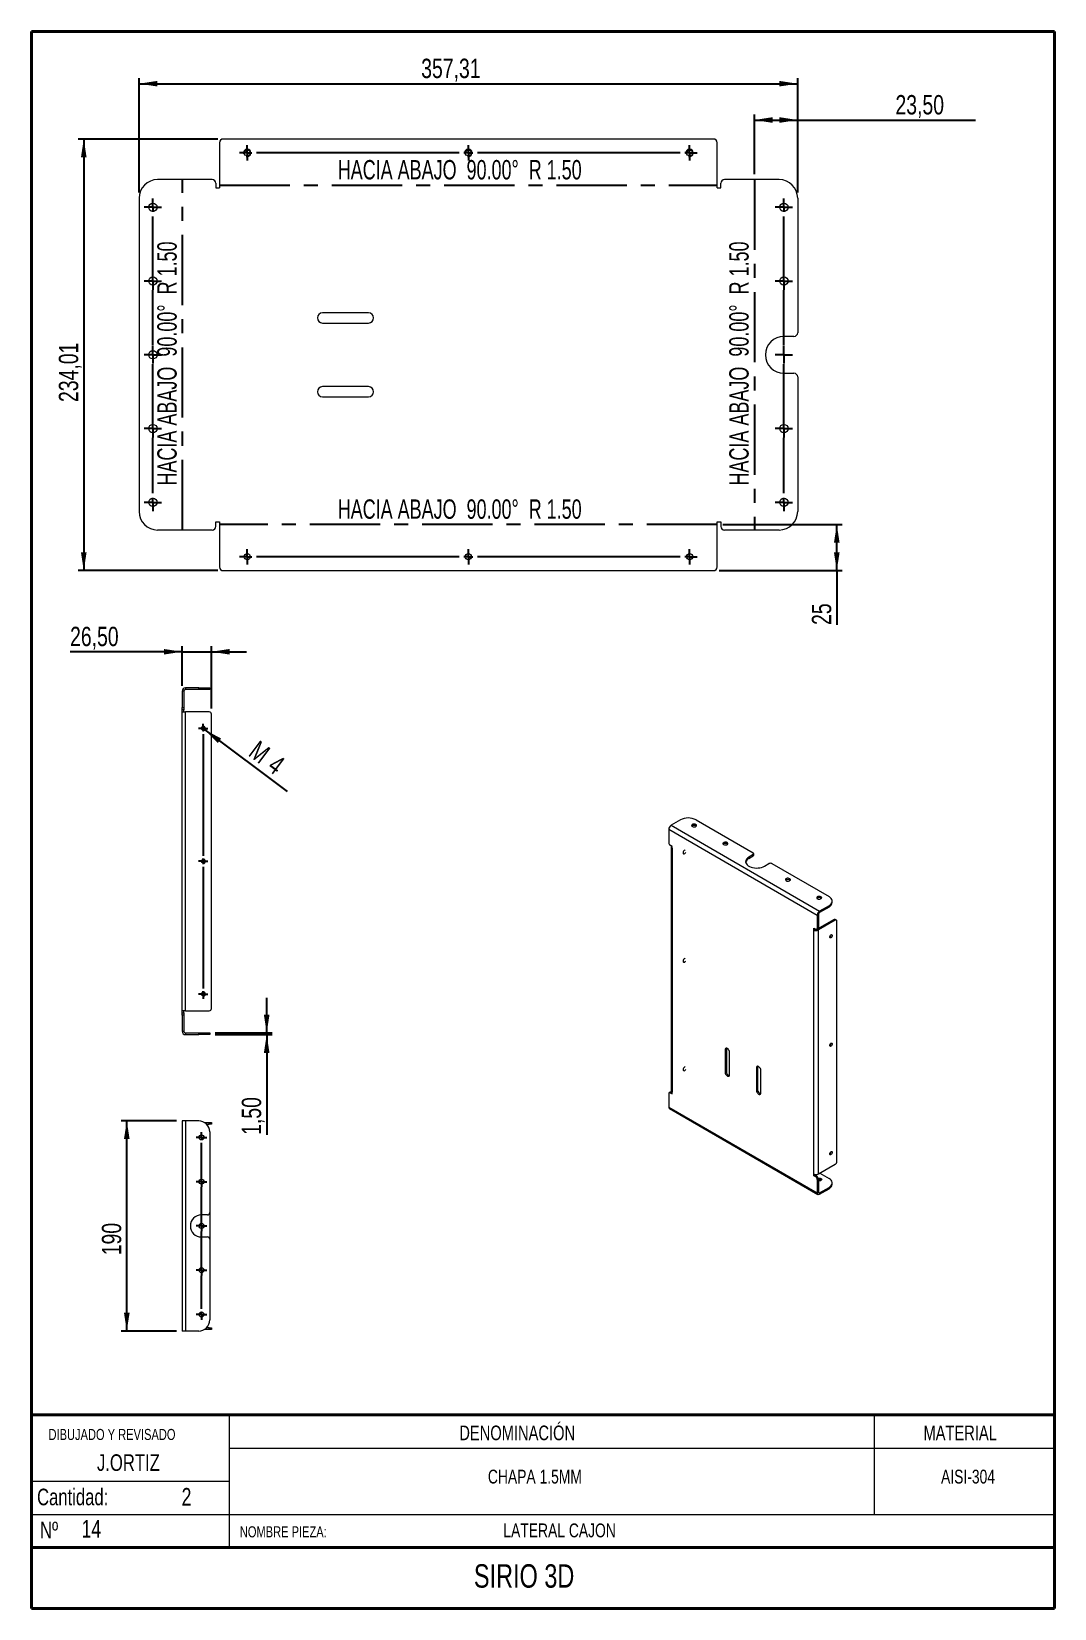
# Model space of a CAD drawing. Header units: millimetres. Extents: x 17 to 202, y 8 to 293.
import ezdxf

# ---------------------------------------------------------------- set-up
doc = ezdxf.new("R2010")
doc.units = ezdxf.units.MM
doc.linetypes.add('CENTERX2', pattern=[20.32, 12.7, -2.54, 2.54, -2.54])
doc.linetypes.add('HIDDEN', pattern=[1.905, 1.27, -0.635])
doc.layers.add('FORMAT', color=7, linetype='Continuous')
doc.styles.add('SLDTEXTSTYLE0', font='TXT', dxfattribs={"width": 0.75})
doc.styles.add('SLDTEXTSTYLE1', font='TXT', dxfattribs={"width": 0.694444})
doc.dimstyles.new('SLDDIMSTYLE0', dxfattribs={"dimtxt": 3.5, "dimasz": 3.302, "dimexe": 0, "dimexo": 0.0625, "dimgap": 0.875, "dimtad": 1, "dimlfac": 5, "dimrnd": 1e-09, "dimzin": 12, "dimdsep": 46, "dimtxsty": 'SLDTEXTSTYLE0', "dimsah": 1, "dimcen": 0.09, "dimadec": 0, "dimazin": 3, "dimtfac": 1, "dimtofl": 0, "dimtmove": 0, "dimatfit": 3, "dimfxl": 0, "dimfrac": 2, "dimtolj": 1, "dimtzin": 12, "dimarcsym": 0})
doc.dimstyles.new('SLDDIMSTYLE1', dxfattribs={"dimtxt": 3.5, "dimasz": 3.302, "dimexe": 0, "dimexo": 0.0625, "dimgap": 0.875, "dimtad": 1, "dimlfac": 5, "dimrnd": 1e-09, "dimzin": 12, "dimdsep": 46, "dimtxsty": 'SLDTEXTSTYLE0', "dimsah": 1, "dimcen": 0.09, "dimadec": 0, "dimazin": 3, "dimtfac": 1, "dimtmove": 0, "dimatfit": 0, "dimfxl": 0, "dimfrac": 2, "dimtolj": 1, "dimtzin": 12, "dimarcsym": 0})
doc.dimstyles.new('SLDDIMSTYLE2', dxfattribs={"dimtxt": 3.5, "dimasz": 3.302, "dimexe": 0, "dimexo": 0.0625, "dimgap": 0.875, "dimtad": 1, "dimlfac": 5, "dimrnd": 1e-09, "dimzin": 12, "dimdsep": 46, "dimtxsty": 'SLDTEXTSTYLE0', "dimblk1": 'NONE', "dimsah": 1, "dimcen": 0, "dimadec": 0, "dimazin": 3, "dimtfac": 1, "dimtmove": 0, "dimatfit": 3, "dimldrblk": 'NONE', "dimfxl": 0, "dimfrac": 2, "dimtolj": 1, "dimtzin": 12, "dimarcsym": 0})
doc.dimstyles.new('SLDDIMSTYLE3', dxfattribs={"dimtxt": 3.5, "dimasz": 3.302, "dimexe": 0, "dimexo": 0.0625, "dimgap": 0.875, "dimtad": 1, "dimlfac": 3, "dimrnd": 1e-09, "dimzin": 12, "dimdsep": 46, "dimtxsty": 'SLDTEXTSTYLE0', "dimsah": 1, "dimcen": 0.09, "dimadec": 0, "dimazin": 3, "dimtfac": 1, "dimtofl": 0, "dimtmove": 0, "dimatfit": 3, "dimfxl": 0, "dimfrac": 2, "dimtolj": 1, "dimtzin": 12, "dimarcsym": 0})

# ---------------------------------------------------------------- blocks, each defined once
blk = doc.blocks.new('_D')
at = {"layer": 'FORMAT'}
for p, q in [((43.23, 96.13), (33.23, 96.13)), ((34.23, 58.13), (34.23, 96.13)), ((43.23, 58.13), (33.23, 58.13))]:
    blk.add_line(p, q, dxfattribs=at)
for points in [[(34.23, 96.13), (33.72, 92.83), (34.74, 92.83)], [(34.23, 58.13), (34.74, 61.44), (33.72, 61.44)]]:
    blk.add_solid(points, dxfattribs=at)
at = {"layer": 'FORMAT', "insert": (29.72, 71.83, 0.02), "char_height": 3.5, "attachment_point": 1, "rotation": 90, "style": 'SLDTEXTSTYLE0'}
blk.add_mtext('190', dxfattribs=at)
blk = doc.blocks.new('SW_CENTERMARKSYMBOL_0')
at = {"layer": 'FORMAT', "color": 0}
for p, q in [((-0.5, 24), (-0.95, 24)), ((0, 24), (-0.5, 24)), ((0, 24.5), (0, 24.95)), ((0, 24), (0, 24.5)), ((0, 24), (0, 23.5)), ((0, 24), (0.5, 24)), ((0, 17), (0, 23)), ((0.5, 24), (0.95, 24)), ((-0.5, 16), (-0.95, 16)), ((0, 16), (-0.5, 16)), ((0, 16), (-0.5, 16)), ((0, 16.5), (0, 16.95)), ((0, 16), (0, 16.5)), ((0, 16), (0, 16.5)), ((0, 16), (0, 15.5)), ((0, 16), (0.5, 16)), ((0, 16), (0, 15.5)), ((0, 16), (0.5, 16)), ((0, 15.5), (0, 15.05)), ((0, 9), (0, 15)), ((0.5, 16), (0.95, 16)), ((0, 8.5), (0, 8.95)), ((-0.5, 8), (-0.95, 8)), ((0, 8), (-0.5, 8)), ((0, 8), (-0.5, 8)), ((0, 8), (-0.5, 8)), ((0, 8), (0, 8.5)), ((0, 8), (0, 8.5)), ((0, 8), (0, 8.5)), ((0, 8), (0, 7.5)), ((0, 8), (0.5, 8)), ((0, 8), (0, 7.5)), ((0, 8), (0.5, 8)), ((0, 8), (0, 7.5)), ((0, 8), (0.5, 8)), ((0, 7.5), (0, 7.05)), ((0, 1), (0, 7)), ((0.5, 8), (0.95, 8)), ((-0.5, 0), (-0.95, 0)), ((0, 0), (-0.5, 0)), ((0, 0), (-0.5, 0)), ((0, 0.5), (0, 0.95)), ((0, 0), (0, 0.5)), ((0, 0), (0, 0.5)), ((0, 0), (0, -0.5)), ((0, 0), (0.5, 0)), ((0, 0), (0, -0.5)), ((0, 0), (0.5, 0)), ((0.5, 0), (0.95, 0)), ((0, -0.5), (0, -0.95)), ((0, -7), (0, -1)), ((-0.5, -8), (-0.95, -8)), ((0, -8), (-0.5, -8)), ((0, -8), (0, -7.5)), ((0, -8), (0, -8.5)), ((0, -8), (0.5, -8)), ((0, -8.5), (0, -8.95)), ((0.5, -8), (0.95, -8))]:
    blk.add_line(p, q, dxfattribs=at)
blk = doc.blocks.new('_D_1')
at = {"layer": 'FORMAT'}
for p, q in [((44.23, 180.91), (23.97, 180.91)), ((44.23, 174.77), (44.23, 181.91)), ((44.23, 180.91), (49.53, 180.91)), ((49.53, 170.64), (49.53, 181.91)), ((49.53, 180.91), (55.88, 180.91))]:
    blk.add_line(p, q, dxfattribs=at)
for points in [[(44.23, 180.91), (40.93, 181.41), (40.93, 180.4)], [(49.53, 180.91), (52.83, 180.4), (52.83, 181.41)]]:
    blk.add_solid(points, dxfattribs=at)
at = {"layer": 'FORMAT', "insert": (23.97, 185.42, 0.02), "char_height": 3.5, "attachment_point": 1, "style": 'SLDTEXTSTYLE0'}
blk.add_mtext('26,50', dxfattribs=at)
blk = doc.blocks.new('_D_2')
at = {"layer": 'FORMAT'}
for q in [(47.71, 167.28), (63.21, 155.65)]:
    blk.add_line((48.35, 166.8), q, dxfattribs=at)
blk.add_solid([(48.35, 166.8), (50.69, 164.41), (51.3, 165.22)], dxfattribs=at)
at = {"layer": 'FORMAT', "char_height": 3.5, "attachment_point": 1, "rotation": 323.1186, "style": 'SLDTEXTSTYLE0'}
for s, insert in [('M', (58.12, 165.05, 0.02)), ('4', (61.55, 162.47, 0.02))]:
    blk.add_mtext(s, dxfattribs=dict(at, insert=insert))
blk = doc.blocks.new('_NONE')
blk = doc.blocks.new('_D_3')
at = {"layer": 'FORMAT'}
for p, q in [((59.53, 112.01), (59.53, 118.36)), ((50.23, 112.01), (60.53, 112.01)), ((50.23, 111.71), (60.53, 111.71)), ((59.53, 111.71), (59.53, 112.01)), ((59.53, 111.71), (59.53, 93.59))]:
    blk.add_line(p, q, dxfattribs=at)
for points in [[(59.53, 112.01), (60.04, 115.31), (59.02, 115.31)], [(59.53, 111.71), (59.02, 108.4), (60.04, 108.4)]]:
    blk.add_solid(points, dxfattribs=at)
at = {"layer": 'FORMAT', "insert": (55.02, 93.59, 0.02), "char_height": 3.5, "attachment_point": 1, "rotation": 90, "style": 'SLDTEXTSTYLE0'}
blk.add_mtext('1,50', dxfattribs=at)
blk = doc.blocks.new('SW_CENTERMARKSYMBOL_1')
at = {"layer": 'FORMAT', "color": 0}
for p, q in [((-0.5, 0), (-0.83, 0)), ((0, 0), (-0.5, 0)), ((0, 0.5), (0, 0.83)), ((0, 0), (0, 0.5)), ((0, 0), (0.5, 0)), ((0, 0), (0, -0.5)), ((0.5, 0), (0.83, 0)), ((0, -1), (0, -23)), ((-0.5, -24), (-0.83, -24)), ((0, -24), (-0.5, -24)), ((0, -24), (0, -23.5)), ((0, -24), (0.5, -24)), ((0, -24), (0, -24.5)), ((0, -25), (0, -47)), ((0.5, -24), (0.83, -24)), ((-0.5, -48), (-0.83, -48)), ((0, -48), (-0.5, -48)), ((0, -48), (0, -47.5)), ((0, -48), (0.5, -48)), ((0, -48), (0, -48.5)), ((0.5, -48), (0.83, -48)), ((0, -48.5), (0, -48.83))]:
    blk.add_line(p, q, dxfattribs=at)
blk = doc.blocks.new('_D_4')
at = {"layer": 'FORMAT'}
for p, q in [((142, 203.9), (163.63, 203.9)), ((162.63, 195.57), (162.63, 203.9)), ((141.34, 195.57), (163.63, 195.57)), ((162.63, 195.57), (162.63, 185.75))]:
    blk.add_line(p, q, dxfattribs=at)
for points in [[(162.63, 203.9), (162.12, 200.6), (163.14, 200.6)], [(162.63, 195.57), (163.14, 198.87), (162.12, 198.87)]]:
    blk.add_solid(points, dxfattribs=at)
at = {"layer": 'FORMAT', "insert": (158.12, 185.75, 0.28), "char_height": 3.5, "attachment_point": 1, "rotation": 90, "style": 'SLDTEXTSTYLE0'}
blk.add_mtext('25', dxfattribs=at)
blk = doc.blocks.new('_D_5')
at = {"layer": 'FORMAT'}
for p, q in [((147.72, 267.24), (147.72, 278.01)), ((147.72, 277.01), (155.56, 277.01)), ((155.56, 263.91), (155.56, 278.01)), ((155.56, 277.01), (187.72, 277.01))]:
    blk.add_line(p, q, dxfattribs=at)
for points in [[(147.72, 277.01), (151.02, 276.5), (151.02, 277.52)], [(155.56, 277.01), (152.25, 277.52), (152.25, 276.5)]]:
    blk.add_solid(points, dxfattribs=at)
at = {"layer": 'FORMAT', "insert": (173.24, 281.52, 0.28), "char_height": 3.5, "attachment_point": 1, "style": 'SLDTEXTSTYLE0'}
blk.add_mtext('23,50', dxfattribs=at)
blk = doc.blocks.new('_D_6')
at = {"layer": 'FORMAT'}
for p, q in [((36.45, 263.91), (36.45, 284.57)), ((36.45, 283.57), (155.56, 283.57)), ((155.56, 263.91), (155.56, 284.57))]:
    blk.add_line(p, q, dxfattribs=at)
for points in [[(36.45, 283.57), (39.75, 283.07), (39.75, 284.08)], [(155.56, 283.57), (152.25, 284.08), (152.25, 283.07)]]:
    blk.add_solid(points, dxfattribs=at)
at = {"layer": 'FORMAT', "insert": (87.47, 288.09, 0.28), "char_height": 3.5, "attachment_point": 1, "style": 'SLDTEXTSTYLE0'}
blk.add_mtext('357,31', dxfattribs=at)
blk = doc.blocks.new('_D_7')
at = {"layer": 'FORMAT'}
for p, q in [((50.67, 273.57), (25.45, 273.57)), ((26.45, 273.57), (26.45, 195.57)), ((50.67, 195.57), (25.45, 195.57))]:
    blk.add_line(p, q, dxfattribs=at)
for points in [[(26.45, 273.57), (25.94, 270.27), (26.96, 270.27)], [(26.45, 195.57), (26.96, 198.87), (25.94, 198.87)]]:
    blk.add_solid(points, dxfattribs=at)
at = {"layer": 'FORMAT', "insert": (21.94, 226.04, 0.28), "char_height": 3.5, "attachment_point": 1, "rotation": 90, "style": 'SLDTEXTSTYLE0'}
blk.add_mtext('234,01', dxfattribs=at)
blk = doc.blocks.new('SW_CENTERMARKSYMBOL_2')
at = {"layer": 'FORMAT', "color": 0}
for p, q in [((-80.83, 0), (-81.38, 0)), ((-80, 0), (-80.83, 0)), ((-80, 0.83), (-80, 1.38)), ((-80, 0), (-80, 0.83)), ((-80, 0), (-80, -0.83)), ((-80, 0), (-79.17, 0)), ((-41.67, 0), (-78.33, 0)), ((-40, 0), (-40.83, 0)), ((-40, 0.83), (-40, 1.38)), ((-40, 0), (-40, 0.83)), ((-40, 0), (-40, -0.83)), ((-40, 0), (-39.17, 0)), ((-1.67, 0), (-38.33, 0)), ((0, 0), (-0.83, 0)), ((0, 0.83), (0, 1.38)), ((0, 0), (0, 0.83)), ((0, 0), (0, -0.83)), ((0, 0), (0.83, 0)), ((0.83, 0), (1.38, 0)), ((-80, -0.83), (-80, -1.38)), ((-40, -0.83), (-40, -1.38)), ((0, -0.83), (0, -1.38))]:
    blk.add_line(p, q, dxfattribs=at)
blk = doc.blocks.new('SW_CENTERMARKSYMBOL_3')
at = {"layer": 'FORMAT', "color": 0}
for p, q in [((-80.83, 0), (-81.38, 0)), ((-80, 0), (-80.83, 0)), ((-80, 0.83), (-80, 1.38)), ((-80, 0), (-80, 0.83)), ((-80, 0), (-80, -0.83)), ((-80, 0), (-79.17, 0)), ((-41.67, 0), (-78.33, 0)), ((-40, 0), (-40.83, 0)), ((-40, 0.83), (-40, 1.38)), ((-40, 0), (-40, 0.83)), ((-40, 0), (-40, -0.83)), ((-40, 0), (-39.17, 0)), ((-1.67, 0), (-38.33, 0)), ((0, 0), (-0.83, 0)), ((0, 0.83), (0, 1.38)), ((0, 0), (0, 0.83)), ((0, 0), (0, -0.83)), ((0, 0), (0.83, 0)), ((0.83, 0), (1.38, 0)), ((-80, -0.83), (-80, -1.38)), ((-40, -0.83), (-40, -1.38)), ((0, -0.83), (0, -1.38))]:
    blk.add_line(p, q, dxfattribs=at)
blk = doc.blocks.new('SW_CENTERMARKSYMBOL_4')
at = {"layer": 'FORMAT', "color": 0}
for p, q in [((-0.83, 40), (-1.58, 40)), ((0, 40), (-0.83, 40)), ((0, 40.83), (0, 41.58)), ((0, 40), (0, 40.83)), ((0, 40), (0, 39.17)), ((0, 40), (0.83, 40)), ((0.83, 40), (1.58, 40)), ((0, 28.33), (0, 38.33)), ((-0.83, 26.67), (-1.58, 26.67)), ((0, 26.67), (-0.83, 26.67)), ((0, 26.67), (-0.83, 26.67)), ((0, 27.5), (0, 28.25)), ((0, 26.67), (0, 27.5)), ((0, 26.67), (0, 27.5)), ((0, 26.67), (0, 25.83)), ((0, 26.67), (0.83, 26.67)), ((0, 26.67), (0, 25.83)), ((0, 26.67), (0.83, 26.67)), ((0, 25.83), (0, 25.08)), ((0.83, 26.67), (1.58, 26.67)), ((0, 15), (0, 25)), ((0, 14.17), (0, 14.92)), ((-0.83, 13.33), (-1.58, 13.33)), ((0, 13.33), (-0.83, 13.33)), ((0, 13.33), (-0.83, 13.33)), ((0, 13.33), (-0.83, 13.33)), ((0, 13.33), (0, 14.17)), ((0, 13.33), (0, 14.17)), ((0, 13.33), (0, 14.17)), ((0, 13.33), (0, 12.5)), ((0, 13.33), (0.83, 13.33)), ((0, 13.33), (0, 12.5)), ((0, 13.33), (0.83, 13.33)), ((0, 13.33), (0, 12.5)), ((0, 13.33), (0.83, 13.33)), ((0, 12.5), (0, 11.75)), ((0, 1.67), (0, 11.67)), ((0.83, 13.33), (1.58, 13.33)), ((-0.83, 0), (-1.58, 0)), ((0, 0), (-0.83, 0)), ((0, 0), (-0.83, 0)), ((0, 0.83), (0, 1.58)), ((0, 0), (0, 0.83)), ((0, 0), (0, 0.83)), ((0, 0), (0, -0.83)), ((0, 0), (0.83, 0)), ((0, 0), (0, -0.83)), ((0, 0), (0.83, 0)), ((0.83, 0), (1.58, 0)), ((0, -0.83), (0, -1.58)), ((0, -11.67), (0, -1.67)), ((-0.83, -13.33), (-1.58, -13.33)), ((0, -13.33), (-0.83, -13.33)), ((0, -13.33), (0, -12.5)), ((0, -13.33), (0, -14.17)), ((0, -13.33), (0.83, -13.33)), ((0, -14.17), (0, -14.92)), ((0.83, -13.33), (1.58, -13.33))]:
    blk.add_line(p, q, dxfattribs=at)
blk = doc.blocks.new('SW_CENTERMARKSYMBOL_5')
at = {"layer": 'FORMAT', "color": 0}
for p, q in [((-0.83, 40), (-1.58, 40)), ((0, 40), (-0.83, 40)), ((0, 40.83), (0, 41.58)), ((0, 40), (0, 40.83)), ((0, 40), (0, 39.17)), ((0, 40), (0.83, 40)), ((0.83, 40), (1.58, 40)), ((0, 28.33), (0, 38.33)), ((-0.83, 26.67), (-1.58, 26.67)), ((0, 26.67), (-0.83, 26.67)), ((0, 26.67), (-0.83, 26.67)), ((0, 27.5), (0, 28.25)), ((0, 26.67), (0, 27.5)), ((0, 26.67), (0, 27.5)), ((0, 26.67), (0, 25.83)), ((0, 26.67), (0.83, 26.67)), ((0, 26.67), (0, 25.83)), ((0, 26.67), (0.83, 26.67)), ((0, 25.83), (0, 25.08)), ((0.83, 26.67), (1.58, 26.67)), ((0, 15), (0, 25)), ((0, 14.17), (0, 14.92)), ((-0.83, 13.33), (-1.58, 13.33)), ((0, 13.33), (-0.83, 13.33)), ((0, 13.33), (-0.83, 13.33)), ((0, 13.33), (-0.83, 13.33)), ((0, 13.33), (0, 14.17)), ((0, 13.33), (0, 14.17)), ((0, 13.33), (0, 14.17)), ((0, 13.33), (0, 12.5)), ((0, 13.33), (0.83, 13.33)), ((0, 13.33), (0, 12.5)), ((0, 13.33), (0.83, 13.33)), ((0, 13.33), (0, 12.5)), ((0, 13.33), (0.83, 13.33)), ((0, 12.5), (0, 11.75)), ((0, 1.67), (0, 11.67)), ((0.83, 13.33), (1.58, 13.33)), ((-0.83, 0), (-1.58, 0)), ((0, 0), (-0.83, 0)), ((0, 0), (-0.83, 0)), ((0, 0.83), (0, 1.58)), ((0, 0), (0, 0.83)), ((0, 0), (0, 0.83)), ((0, 0), (0, -0.83)), ((0, 0), (0.83, 0)), ((0, 0), (0, -0.83)), ((0, 0), (0.83, 0)), ((0.83, 0), (1.58, 0)), ((0, -0.83), (0, -1.58)), ((0, -11.67), (0, -1.67)), ((-0.83, -13.33), (-1.58, -13.33)), ((0, -13.33), (-0.83, -13.33)), ((0, -13.33), (0, -12.5)), ((0, -13.33), (0, -14.17)), ((0, -13.33), (0.83, -13.33)), ((0, -14.17), (0, -14.92)), ((0.83, -13.33), (1.58, -13.33))]:
    blk.add_line(p, q, dxfattribs=at)

msp = doc.modelspace()

# ---------------------------------------------------------------- linework, layer by layer
at = {"color": 7, "linetype": 'Continuous', "lineweight": 40}
for p, q in [((17, 8), (17, 293)), ((17, 293), (202, 293)), ((202, 64), (202, 293)), ((202, 8), (202, 64)), ((17, 43), (202, 43)), ((17, 19), (202, 19)), ((17, 8), (202, 8))]:
    msp.add_line(p, q, dxfattribs=at)
at = {"color": 7, "linetype": 'Continuous', "lineweight": 15}
for p, q in [((51.0042, 272.9077), (51.0042, 264.7389)), ((140.3376, 273.5744), (51.6709, 273.5744)), ((141.0042, 264.7389), (141.0042, 272.9077)), ((49.6709, 266.2389), (39.7854, 266.2389)), ((50.3376, 265.5722), (50.3376, 264.7389)), ((141.6709, 264.7389), (141.6709, 265.5722)), ((152.2231, 266.2389), (142.3376, 266.2389)), ((36.4521, 262.9055), (36.4521, 206.2389)), ((50.3376, 264.7389), (51.0042, 264.7389)), ((141.0042, 264.7389), (141.6709, 264.7389)), ((155.5564, 262.9055), (155.5564, 238.5722)), ((77.9542, 242.1555), (69.6209, 242.1555)), ((69.6209, 240.3222), (77.9542, 240.3222)), ((154.8897, 237.9055), (153.0564, 237.9055)), ((153.0564, 231.2389), (154.8897, 231.2389)), ((77.9542, 228.8222), (69.6209, 228.8222)), ((155.5564, 230.5722), (155.5564, 206.2389)), ((69.6209, 226.9889), (77.9542, 226.9889)), ((49.6709, 202.9055), (39.7854, 202.9055)), ((50.3376, 204.4055), (51.0042, 204.4055)), ((50.3376, 203.5722), (50.3376, 204.4055)), ((51.0042, 204.4055), (51.0042, 196.2367)), ((141.0042, 204.4055), (141.6709, 204.4055)), ((141.0042, 196.2367), (141.0042, 204.4055)), ((141.6709, 204.4055), (141.6709, 203.5722)), ((152.2231, 202.9055), (142.3376, 202.9055)), ((51.6709, 195.57), (140.3376, 195.57)), ((44.8311, 174.3664), (44.8311, 174.0664)), ((47.2311, 174.3664), (44.8311, 174.3664)), ((47.2311, 174.0664), (44.8311, 174.0664)), ((47.2311, 174.0664), (47.2311, 174.3664)), ((47.2311, 174.3664), (49.2311, 174.3664)), ((49.2311, 174.0664), (47.2311, 174.0664)), ((49.2311, 174.3664), (49.2311, 174.0664)), ((44.5311, 173.7664), (44.2311, 173.7664)), ((44.2311, 173.7664), (44.2311, 170.8364)), ((44.5311, 173.7664), (44.5311, 170.8364)), ((44.2311, 170.8364), (44.5311, 170.8364)), ((44.2311, 170.4364), (44.2311, 170.8364)), ((44.5311, 170.4364), (44.2311, 170.4364)), ((44.2311, 170.0364), (44.2311, 170.4364)), ((44.2311, 170.0364), (44.8311, 170.0364)), ((44.2311, 116.0364), (44.2311, 170.0364)), ((44.5311, 170.8364), (44.5311, 170.4364)), ((44.5311, 170.0364), (44.5311, 170.4364)), ((44.8311, 116.0364), (44.8311, 170.0364)), ((49.1311, 170.0364), (44.8311, 170.0364)), ((49.5311, 116.4364), (49.5311, 169.6364)), ((132.2314, 148.8136), (159.1014, 133.3018)), ((132.2314, 148.8136), (132.2314, 146.4211)), ((134.3527, 150.5281), (132.6556, 149.5484)), ((132.6556, 149.5484), (159.5257, 134.0367)), ((137.1811, 150.5281), (147.5049, 144.5684)), ((132.8678, 145.7271), (132.5142, 145.9312)), ((132.692, 145.6454), (132.692, 101.5522)), ((132.8678, 145.4005), (132.8678, 145.7271)), ((132.8678, 145.4005), (132.8678, 101.3073)), ((147.5049, 144.2418), (146.7271, 143.7928)), ((146.7271, 143.5478), (147.5049, 143.9968)), ((146.7271, 143.7928), (146.7271, 143.5478)), ((147.5049, 143.9968), (147.5049, 144.2418)), ((147.622, 144.1601), (147.622, 144.4051)), ((149.5555, 142.1599), (150.3333, 142.609)), ((150.899, 142.609), (161.2228, 136.6492)), ((161.2228, 135.0164), (159.5257, 134.0367)), ((161.2228, 134.7714), (159.5257, 133.7917)), ((159.5257, 134.0367), (159.5257, 133.7917)), ((161.2228, 134.7714), (161.2228, 135.0164)), ((161.8085, 135.5878), (161.8085, 135.8328)), ((159.3136, 133.4243), (159.1014, 133.3018)), ((159.1014, 133.3018), (159.1014, 130.9094)), ((162.142, 132.5013), (159.1014, 130.746)), ((159.3136, 133.4243), (159.3136, 131.0318)), ((162.3541, 132.3788), (159.3136, 130.6235)), ((162.3541, 132.3788), (162.142, 132.5013)), ((162.5541, 132.3986), (162.342, 132.5211)), ((162.637, 88.7755), (162.637, 132.2155)), ((158.465, 130.9501), (158.8186, 130.746)), ((158.465, 130.6235), (158.465, 130.9501)), ((158.6772, 130.746), (158.465, 130.6235)), ((158.465, 86.5303), (158.465, 130.6235)), ((158.6772, 130.746), (158.6772, 130.8277)), ((159.0186, 130.7262), (159.2307, 130.8487)), ((159.1014, 130.9094), (159.3136, 131.0318)), ((159.1014, 130.746), (159.3136, 130.6235)), ((159.3136, 86.5303), (159.3136, 130.6235)), ((44.8311, 116.0364), (44.2311, 116.0364)), ((44.2311, 115.6364), (44.2311, 116.0364)), ((44.2311, 115.6364), (44.5311, 115.6364)), ((44.2311, 115.2364), (44.2311, 115.6364)), ((44.5311, 115.2364), (44.2311, 115.2364)), ((44.2311, 115.2364), (44.2311, 112.3064)), ((44.5311, 115.6364), (44.5311, 116.0364)), ((44.5311, 115.6364), (44.5311, 115.2364)), ((44.5311, 115.2364), (44.5311, 112.3064)), ((44.8311, 116.0364), (49.1311, 116.0364)), ((44.2311, 112.3064), (44.5311, 112.3064)), ((44.8311, 112.0064), (44.8311, 111.7064)), ((44.8311, 112.0064), (47.2311, 112.0064)), ((44.8311, 111.7064), (47.2311, 111.7064)), ((47.2311, 111.7064), (47.2311, 112.0064)), ((47.2311, 112.0064), (49.2311, 112.0064)), ((49.2311, 111.7064), (47.2311, 111.7064)), ((49.2311, 112.0064), (49.2311, 111.7064)), ((142.6612, 109.1021), (142.4491, 108.9796)), ((142.4491, 108.9796), (142.4491, 104.8969)), ((142.6612, 109.1021), (142.6612, 105.0194)), ((143.2269, 104.4479), (143.2269, 108.5306)), ((148.3181, 105.8364), (148.1059, 105.714)), ((148.1059, 105.714), (148.1059, 101.6313)), ((148.3181, 105.8364), (148.3181, 101.7537)), ((142.6612, 105.0194), (142.4491, 104.8969)), ((148.8837, 101.1823), (148.8837, 105.265)), ((132.2314, 101.0215), (132.2314, 98.629)), ((132.5264, 101.3271), (132.3142, 101.2046)), ((132.7264, 101.3073), (132.5142, 101.1848)), ((132.5142, 101.1848), (132.8678, 100.9807)), ((132.7264, 101.3073), (132.8678, 101.2256)), ((132.8678, 100.9807), (132.8678, 101.3073)), ((148.3181, 101.7537), (148.1059, 101.6313)), ((132.2314, 98.629), (159.1014, 83.1172)), ((132.3557, 98.3543), (159.2257, 82.8425)), ((44.2311, 96.1349), (44.2311, 58.1349)), ((44.8311, 96.1349), (44.2311, 96.1349)), ((44.8311, 96.1349), (44.8311, 58.1349)), ((47.2311, 96.1349), (44.8311, 96.1349)), ((48.2847, 95.8349), (49.1311, 95.8349)), ((48.6594, 95.5349), (49.1311, 95.5349)), ((49.1311, 95.5349), (49.1311, 95.8349)), ((49.1311, 95.8349), (49.5311, 95.8349)), ((49.5311, 95.5349), (49.1311, 95.5349)), ((49.2311, 94.1349), (49.2311, 79.5349)), ((49.5311, 95.8349), (49.5311, 95.5349)), ((158.465, 86.2037), (158.465, 86.5303)), ((158.6772, 86.3262), (158.465, 86.2037)), ((158.8186, 85.9996), (158.465, 86.2037)), ((158.6772, 86.3262), (158.6772, 86.4512)), ((159.0307, 86.1221), (158.6772, 86.3262)), ((158.8186, 85.9996), (159.0307, 86.1221)), ((159.3136, 85.6322), (159.1014, 85.5097)), ((159.1014, 85.5097), (159.1014, 83.1172)), ((159.3136, 86.5303), (162.3541, 88.2856)), ((159.3136, 85.6322), (159.3136, 83.2397)), ((159.5747, 86.6811), (161.2228, 85.7297)), ((159.1014, 83.1172), (159.3136, 83.2397)), ((159.3136, 83.2397), (159.5257, 83.1172)), ((159.5257, 83.1172), (161.2228, 84.0969)), ((159.5257, 82.8722), (161.2228, 83.8519)), ((159.5257, 83.1172), (159.5257, 82.8722)), ((161.2228, 83.8519), (161.2228, 84.0969)), ((161.8085, 84.6683), (161.8085, 84.9133)), ((48.8311, 79.1349), (47.7311, 79.1349)), ((49.2311, 79.5349), (49.2311, 74.7349)), ((47.7311, 75.1349), (48.8311, 75.1349)), ((49.2311, 74.7349), (49.2311, 60.1349)), ((44.8311, 58.1349), (44.2311, 58.1349)), ((47.2311, 58.1349), (44.8311, 58.1349)), ((49.1311, 58.4349), (48.2847, 58.4349)), ((49.1311, 58.7349), (48.6594, 58.7349)), ((49.1311, 58.4349), (49.1311, 58.7349)), ((49.1311, 58.7349), (49.5311, 58.7349)), ((49.5311, 58.4349), (49.1311, 58.4349)), ((49.5311, 58.7349), (49.5311, 58.4349)), ((52.8042, 19), (52.7904, 43)), ((169.4643, 25), (169.4643, 43)), ((52.7939, 37), (202, 37)), ((17, 31), (52.7973, 31)), ((17, 25), (202, 25))]:
    msp.add_line(p, q, dxfattribs=at)
at = {"color": 7, "linetype": 'CENTERX2'}
for p, q in [((44.2865, 202.9055), (44.2865, 266.2389)), ((51.0042, 265.2399), (141.0042, 265.2399)), ((147.722, 266.2389), (147.722, 202.9055)), ((141.0042, 203.9044), (51.0042, 203.9044))]:
    msp.add_line(p, q, dxfattribs=at)
at = {"color": 7, "linetype": 'Continuous', "lineweight": 15, "flags": 128}
for points in [[(137.1458, 149.6913), (137.0178, 149.7431), (136.8668, 149.7664), (136.7111, 149.7586), (136.5695, 149.7204), (136.459, 149.6566), (136.3929, 149.5749), (136.3793, 149.485), (136.4197, 149.3978), (136.5094, 149.3239), (136.6374, 149.2722), (136.7884, 149.2488), (136.944, 149.2567), (137.0857, 149.2948), (137.1962, 149.3586), (137.2622, 149.4404), (137.2759, 149.5303), (137.2354, 149.6174), (137.1458, 149.6913)], [(132.7507, 145.7947), (132.7377, 145.778), (132.7036, 145.713), (132.692, 145.6454), (132.7036, 145.5779), (132.7377, 145.5129), (132.7932, 145.453), (132.8678, 145.4005)], [(142.8026, 146.4257), (142.6746, 146.4774), (142.5237, 146.5008), (142.368, 146.4929), (142.2263, 146.4548), (142.1158, 146.391), (142.0498, 146.3092), (142.0361, 146.2193), (142.0766, 146.1322), (142.1662, 146.0583), (142.2943, 146.0066), (142.4452, 145.9832), (142.6009, 145.9911), (142.7425, 146.0292), (142.8531, 146.093), (142.9191, 146.1748), (142.9327, 146.2646), (142.8923, 146.3518), (142.8026, 146.4257)], [(146.7271, 143.7928), (146.5136, 143.6473), (146.3445, 143.4834), (146.2244, 143.3058), (146.1566, 143.1192), (146.143, 142.9286), (146.1839, 142.7394), (146.2781, 142.5567), (146.4232, 142.3853), (146.6151, 142.2302), (146.8487, 142.0953), (147.1175, 141.9845), (147.4143, 141.9008), (147.7309, 141.8464), (148.0586, 141.8228), (148.3887, 141.8306), (148.712, 141.8698), (149.0197, 141.9391), (149.3034, 142.0367), (149.5555, 142.1599)], [(154.1163, 139.8944), (153.9883, 139.9462), (153.8374, 139.9695), (153.6817, 139.9617), (153.54, 139.9235), (153.4295, 139.8597), (153.3635, 139.778), (153.3499, 139.6881), (153.3903, 139.6009), (153.4799, 139.527), (153.608, 139.4753), (153.7589, 139.4519), (153.9146, 139.4598), (154.0563, 139.4979), (154.1668, 139.5617), (154.2328, 139.6435), (154.2464, 139.7334), (154.206, 139.8205), (154.1163, 139.8944)], [(159.7732, 136.6288), (159.6452, 136.6805), (159.4942, 136.7039), (159.3385, 136.696), (159.1969, 136.6579), (159.0864, 136.5941), (159.0203, 136.5123), (159.0067, 136.4225), (159.0472, 136.3353), (159.1368, 136.2614), (159.2648, 136.2097), (159.4158, 136.1863), (159.5715, 136.1942), (159.7131, 136.2323), (159.8236, 136.2961), (159.8897, 136.3779), (159.9033, 136.4677), (159.8628, 136.5549), (159.7732, 136.6288)], [(161.2228, 135.0164), (161.4469, 135.1705), (161.6212, 135.3448), (161.7404, 135.534), (161.8009, 135.7322), (161.8009, 135.9334), (161.7404, 136.1316), (161.6212, 136.3207), (161.4469, 136.495), (161.2228, 136.6492)], [(161.343, 129.3455), (161.3607, 129.4588), (161.4113, 129.5754), (161.487, 129.6776), (161.5763, 129.7496), (161.6656, 129.7807), (161.7413, 129.7659), (161.7919, 129.7077), (161.8097, 129.6149), (161.7919, 129.5015), (161.7413, 129.3849), (161.6656, 129.2828), (161.5763, 129.2107), (161.487, 129.1797), (161.4113, 129.1944), (161.3607, 129.2526), (161.343, 129.3455)], [(143.2269, 108.5306), (143.2079, 108.6804), (143.1526, 108.8374), (143.0666, 108.9865), (142.9582, 109.1128), (142.838, 109.2042), (142.7178, 109.2516), (142.6094, 109.2504), (142.5234, 109.2007), (142.4681, 109.1074), (142.4491, 108.9796)], [(142.6903, 109.2558), (142.6802, 109.2299), (142.6612, 109.1021)], [(161.343, 109.7485), (161.3607, 109.8618), (161.4113, 109.9785), (161.487, 110.0806), (161.5763, 110.1526), (161.6656, 110.1837), (161.7413, 110.169), (161.7919, 110.1108), (161.8097, 110.0179), (161.7919, 109.9045), (161.7413, 109.7879), (161.6656, 109.6858), (161.5763, 109.6137), (161.487, 109.5827), (161.4113, 109.5974), (161.3607, 109.6556), (161.343, 109.7485)], [(148.8837, 105.265), (148.8647, 105.4147), (148.8095, 105.5718), (148.7234, 105.7208), (148.615, 105.8472), (148.4948, 105.9386), (148.3747, 105.986), (148.2662, 105.9848), (148.1802, 105.9351), (148.125, 105.8418), (148.1059, 105.714)], [(148.3472, 105.9902), (148.3371, 105.9642), (148.3181, 105.8364)], [(142.4491, 104.8969), (142.4681, 104.7471), (142.5234, 104.5901), (142.6094, 104.441), (142.7178, 104.3147), (142.838, 104.2233), (142.9582, 104.1759), (143.0666, 104.1771), (143.1526, 104.2268), (143.2079, 104.3201), (143.2269, 104.4479)], [(148.1059, 101.6313), (148.125, 101.4815), (148.1802, 101.3244), (148.2662, 101.1754), (148.3747, 101.049), (148.4948, 100.9577), (148.615, 100.9103), (148.7234, 100.9115), (148.8095, 100.9612), (148.8647, 101.0545), (148.8837, 101.1823)], [(161.343, 90.1515), (161.3607, 90.2649), (161.4113, 90.3815), (161.487, 90.4836), (161.5763, 90.5557), (161.6656, 90.5867), (161.7413, 90.572), (161.7919, 90.5138), (161.8097, 90.4209), (161.7919, 90.3075), (161.7413, 90.1909), (161.6656, 90.0888), (161.5763, 90.0167), (161.487, 89.9857), (161.4113, 90.0004), (161.3607, 90.0586), (161.343, 90.1515)], [(159.2926, 85.7679), (159.3385, 85.7765), (159.4942, 85.7844), (159.6452, 85.761), (159.7732, 85.7093), (159.8628, 85.6354), (159.9033, 85.5482), (159.8897, 85.4584), (159.8236, 85.3766), (159.7131, 85.3128), (159.5715, 85.2747), (159.4158, 85.2668), (159.3136, 85.279)], [(161.2228, 84.0969), (161.4469, 84.2511), (161.6212, 84.4254), (161.7404, 84.6145), (161.8009, 84.8127), (161.8009, 85.0139), (161.7404, 85.2121), (161.6212, 85.4012), (161.4469, 85.5755), (161.2228, 85.7297)]]:
    msp.add_lwpolyline(points, dxfattribs=at)
at = {"color": 7, "linetype": 'HIDDEN', "lineweight": 0, "flags": 128}
for points in [[(135.1305, 145.0736), (135.0223, 144.9863), (134.9305, 144.8625), (134.8692, 144.7211), (134.8477, 144.5837), (134.8692, 144.4711), (134.9305, 144.4006), (135.0223, 144.3828), (135.1305, 144.4204), (135.2388, 144.5077), (135.3305, 144.6315), (135.3918, 144.7729), (135.4134, 144.9103), (135.3918, 145.0228), (135.3305, 145.0934), (135.2388, 145.1112), (135.1305, 145.0736)], [(135.1305, 125.4766), (135.0223, 125.3893), (134.9305, 125.2655), (134.8692, 125.1241), (134.8477, 124.9867), (134.8692, 124.8742), (134.9305, 124.8036), (135.0223, 124.7858), (135.1305, 124.8234), (135.2388, 124.9107), (135.3305, 125.0345), (135.3918, 125.1759), (135.4134, 125.3133), (135.3918, 125.4259), (135.3305, 125.4964), (135.2388, 125.5143), (135.1305, 125.4766)], [(135.1305, 105.8796), (135.0223, 105.7923), (134.9305, 105.6685), (134.8692, 105.5272), (134.8477, 105.3898), (134.8692, 105.2772), (134.9305, 105.2066), (135.0223, 105.1888), (135.1305, 105.2264), (135.2388, 105.3138), (135.3305, 105.4375), (135.3918, 105.5789), (135.4134, 105.7163), (135.3918, 105.8289), (135.3305, 105.8994), (135.2388, 105.9173), (135.1305, 105.8796)]]:
    msp.add_lwpolyline(points, dxfattribs=at)
at = {"color": 7, "linetype": 'Continuous', "lineweight": 15}
for centre, radius in [((56.0042, 271.0744), 0.55), ((96.0042, 271.0744), 0.55), ((136.0042, 271.0744), 0.55), ((38.9521, 261.2389), 0.75), ((153.0564, 261.2389), 0.75), ((38.9521, 247.9055), 0.75), ((153.0564, 247.9055), 0.75), ((38.9521, 234.5722), 0.75), ((38.9521, 221.2389), 0.75), ((153.0564, 221.2389), 0.75), ((38.9521, 207.9055), 0.75), ((153.0564, 207.9055), 0.75), ((56.0042, 198.07), 0.55), ((96.0042, 198.07), 0.55), ((136.0042, 198.07), 0.55), ((48.0311, 167.0364), 0.33), ((48.0311, 143.0364), 0.33), ((48.0311, 119.0364), 0.33), ((47.7311, 93.1349), 0.45), ((47.7311, 85.1349), 0.45), ((47.7311, 77.1349), 0.45), ((47.7311, 69.1349), 0.45), ((47.7311, 61.1349), 0.45)]:
    msp.add_circle(centre, radius, dxfattribs=at)
for centre, radius, start, end in [((51.6709, 272.9077), 0.6667, 90, 180), ((140.3376, 272.9077), 0.6667, 0, 90), ((39.7854, 262.9055), 3.3333, 90, 180), ((49.6709, 265.5722), 0.6667, 0, 90), ((142.3376, 265.5722), 0.6667, 90, 180), ((152.2231, 262.9055), 3.3333, 0, 90), ((69.6209, 241.2389), 0.9167, 90, 270), ((77.9542, 241.2389), 0.9167, 270, 90), ((153.0564, 234.5722), 3.3333, 90, 270), ((154.8897, 238.5722), 0.6667, 270, 0), ((154.8897, 230.5722), 0.6667, 0, 90), ((69.6209, 227.9055), 0.9167, 90, 270), ((77.9542, 227.9055), 0.9167, 270, 90), ((39.7854, 206.2389), 3.3333, 180, 270), ((152.2231, 206.2389), 3.3333, 270, 0), ((49.6709, 203.5722), 0.6667, 270, 0), ((142.3376, 203.5722), 0.6667, 180, 270), ((51.6709, 196.2367), 0.6667, 180, 270), ((140.3376, 196.2367), 0.6667, 270, 0), ((44.8311, 173.7664), 0.6, 90, 180), ((44.8311, 173.7664), 0.3, 90, 180), ((49.1311, 169.6364), 0.4, 0, 90), ((133.1525, 148.7717), 0.9221, 122.605478, 177.394522), ((135.7669, 147.8137), 3.0607, 62.480539, 117.519461), ((136.8276, 148.9283), 0.6052, 49.021382, 130.978618), ((132.8455, 146.4491), 0.6147, 182.605478, 237.394522), ((142.4844, 145.6626), 0.6052, 49.021382, 130.978618), ((147.1837, 142.585), 1.0656, 115.372494, 165.38491), ((147.4429, 144.4051), 0.1746, 290.783421, 69.216579), ((147.4219, 144.1801), 0.2012, 294.374658, 354.305201), ((150.6162, 142.0631), 0.6148, 62.609672, 117.390328), ((153.7981, 139.1314), 0.6052, 49.021382, 130.978618), ((159.455, 135.8658), 0.6052, 49.021382, 130.978618), ((160.0226, 133.2599), 0.9221, 122.605478, 177.394522), ((160.8088, 135.6868), 1.0046, 294.333236, 354.346623), ((159.7741, 133.4033), 0.461, 122.605478, 177.394522), ((162.2592, 132.3377), 0.2012, 65.692881, 125.617577), ((162.4645, 132.2434), 0.1747, 350.785963, 129.203285), ((158.8893, 131.4424), 0.9222, 242.609672, 297.390328), ((158.8893, 131.1554), 0.4611, 242.609672, 297.390328), ((158.929, 130.8814), 0.1747, 230.796715, 9.214037), ((159.1233, 131.0076), 0.1918, 304.056351, 7.25583), ((161.1254, 129.7405), 0.4717, 297.59498, 2.410397), ((49.1311, 116.4364), 0.4, 270, 0), ((44.8311, 112.3064), 0.6, 180, 270), ((44.8311, 112.3064), 0.3, 180, 270), ((161.1254, 110.1435), 0.4717, 297.59498, 2.410397), ((143.3832, 104.9924), 0.7225, 177.862574, 255.128519), ((132.4038, 101.0494), 0.1747, 50.796715, 189.214037), ((132.6092, 101.1437), 0.2012, 54.382423, 114.307119), ((132.9923, 101.5822), 0.3018, 185.694799, 245.625342), ((149.04, 101.7268), 0.7225, 177.862574, 255.128519), ((132.5168, 98.5927), 0.2877, 172.74417, 235.943649), ((47.2311, 94.1349), 2, 0, 90), ((161.1254, 90.5465), 0.4717, 297.59498, 2.410397), ((162.0229, 88.8034), 0.6147, 302.605478, 357.394522), ((158.8893, 87.3492), 0.9222, 242.609672, 297.390328), ((158.4874, 85.4818), 0.6147, 2.605478, 57.394522), ((158.6995, 85.6042), 0.6147, 2.605478, 57.394522), ((159.4591, 84.9294), 0.6154, 50.34485, 103.681854), ((159.3601, 83.0753), 0.262, 170.785963, 309.203285), ((159.4429, 83.2187), 0.131, 170.785963, 309.203285), ((160.8088, 84.7673), 1.0046, 294.333236, 354.346623), ((47.7311, 77.1349), 2, 90, 270), ((48.8311, 79.5349), 0.4, 270, 0), ((48.8311, 74.7349), 0.4, 0, 90), ((47.2311, 60.1349), 2, 270, 0)]:
    msp.add_arc(centre, radius, start, end, dxfattribs=at)
at = {"color": 7, "linetype": 'Continuous', "lineweight": 0}
for centre in [(56.0042, 271.0744), (96.0042, 271.0744), (136.0042, 271.0744)]:
    msp.add_arc(centre, 0.6667, 255, 195, dxfattribs=at)
at = {"color": 7, "linetype": 'HIDDEN', "lineweight": 0}
for centre in [(48.0311, 167.0364), (48.0311, 143.0364), (48.0311, 119.0364)]:
    msp.add_arc(centre, 0.4, 255, 195, dxfattribs=at)

# ---------------------------------------------------------------- block references
at = {"layer": 'FORMAT'}
for name, p in [('SW_CENTERMARKSYMBOL_3', (136.0042, 271.0744)), ('SW_CENTERMARKSYMBOL_5', (38.9521, 221.2389)), ('SW_CENTERMARKSYMBOL_4', (153.0564, 221.2389)), ('SW_CENTERMARKSYMBOL_2', (136.0042, 198.07)), ('SW_CENTERMARKSYMBOL_1', (48.0311, 167.0364)), ('SW_CENTERMARKSYMBOL_0', (47.7311, 69.1349))]:
    msp.add_blockref(name, p, dxfattribs=at)

# ---------------------------------------------------------------- texts
at = {"color": 7, "linetype": 'Continuous', "lineweight": 0, "style": 'SLDTEXTSTYLE0'}
for s, insert, char_height, attachment_point in [('DIBUJADO Y REVISADO', (20.0748, 40.4451), 2, 1), ('DENOMINACIÓN', (94.3678, 41.0541), 2.645833, 1), ('MATERIAL', (178.3092, 41.0541), 2.64583, 1), ('J.ORTIZ', (34.5194, 35.8596), 3, 2), ('CHAPA 1.5MM', (108.0353, 33.0811), 2.5, 2), ('AISI-304', (186.3679, 33.0811), 2.5, 2), ('2', (45.0281, 29.7746), 3.175, 2), ('Nº', (18.5386, 23.6642), 3, 1), ('NOMBRE PIEZA:', (54.6747, 22.8515), 2, 1), ('LATERAL CAJON', (112.5015, 23.3571), 2.5, 2)]:
    msp.add_mtext(s, dxfattribs=dict(at, insert=insert, char_height=char_height, attachment_point=attachment_point))
at = {"layer": 'FORMAT'}
for s, insert, char_height, attachment_point, style in [('HACIA ABAJO  90.00°  R 1.50', (94.4341, 269.7764), 3.5, 2, 'SLDTEXTSTYLE1'), ('HACIA ABAJO  90.00°  R 1.50', (94.4341, 208.4409), 3.5, 2, 'SLDTEXTSTYLE1'), ('Cantidad:', (18.0011, 29.6505), 3, 1, 'SLDTEXTSTYLE0'), ('14', (26.0431, 23.9898), 3.175, 1, 'SLDTEXTSTYLE0'), ('SIRIO 3D', (96.9999, 15.9909), 4.23333, 1, 'SLDTEXTSTYLE0')]:
    msp.add_mtext(s, dxfattribs=dict(at, insert=insert, char_height=char_height, attachment_point=attachment_point, style=style))
at = {"layer": 'FORMAT', "char_height": 3.5, "attachment_point": 2, "rotation": 90, "style": 'SLDTEXTSTYLE1'}
for insert in [(39.7501, 233.0021), (143.1856, 233.0021)]:
    msp.add_mtext('HACIA ABAJO  90.00°  R 1.50', dxfattribs=dict(at, insert=insert))

# ---------------------------------------------------------------- dimensions: what is measured, and where the dimension line sits
at = {"layer": 'FORMAT'}
for base, p1, p2, dimstyle, picture, middle in [((155.5564, 283.5744), (36.4521, 262.9055), (155.5564, 262.9055), 'SLDDIMSTYLE3', '_D_6', (96.0042, 283.5744)), ((155.5564, 277.0113), (147.722, 266.2389), (155.5564, 262.9055), 'SLDDIMSTYLE3', '_D_5', (180.4804, 277.0113)), ((49.5311, 180.906), (44.2311, 173.7664), (49.5311, 169.6364), 'SLDDIMSTYLE1', '_D_1', (31.2125, 180.906))]:
    dim = msp.add_linear_dim(base=base, p1=p1, p2=p2, dimstyle=dimstyle, dxfattribs=at)
    dim.commit()
    dim.dimension.update_dxf_attribs({"geometry": picture, "text_midpoint": middle, "dimtype": 160})
for base, p1, p2, dimstyle, picture, middle in [((26.4521, 195.57), (51.6709, 273.5744), (51.6709, 195.57), 'SLDDIMSTYLE3', '_D_7', (26.4521, 234.5722)), ((162.6325, 203.9044), (140.3376, 195.57), (141.0042, 203.9044), 'SLDDIMSTYLE3', '_D_4', (162.6325, 189.7545)), ((59.5311, 112.0064), (49.2311, 111.7064), (49.2311, 112.0064), 'SLDDIMSTYLE1', '_D_3', (59.5311, 99.5377)), ((34.2311, 96.1349), (44.2311, 58.1349), (44.2311, 96.1349), 'SLDDIMSTYLE0', '_D', (34.2311, 77.1349))]:
    dim = msp.add_linear_dim(base=base, p1=p1, p2=p2, angle=90, dimstyle=dimstyle, dxfattribs=at)
    dim.commit()
    dim.dimension.update_dxf_attribs({"geometry": picture, "text_midpoint": middle, "dimtype": 160})
dim = msp.add_diameter_dim_2p(p1=(47.7111, 167.2765), p2=(48.351, 166.7963), text='M<>', dimstyle='SLDDIMSTYLE2', override={"dimpost": '<>'}, dxfattribs=at)
dim.commit()
dim.dimension.update_dxf_attribs({"geometry": '_D_2', "text_midpoint": (59.5333, 158.4062), "dimtype": 163})

doc.saveas('drawing.dxf')
